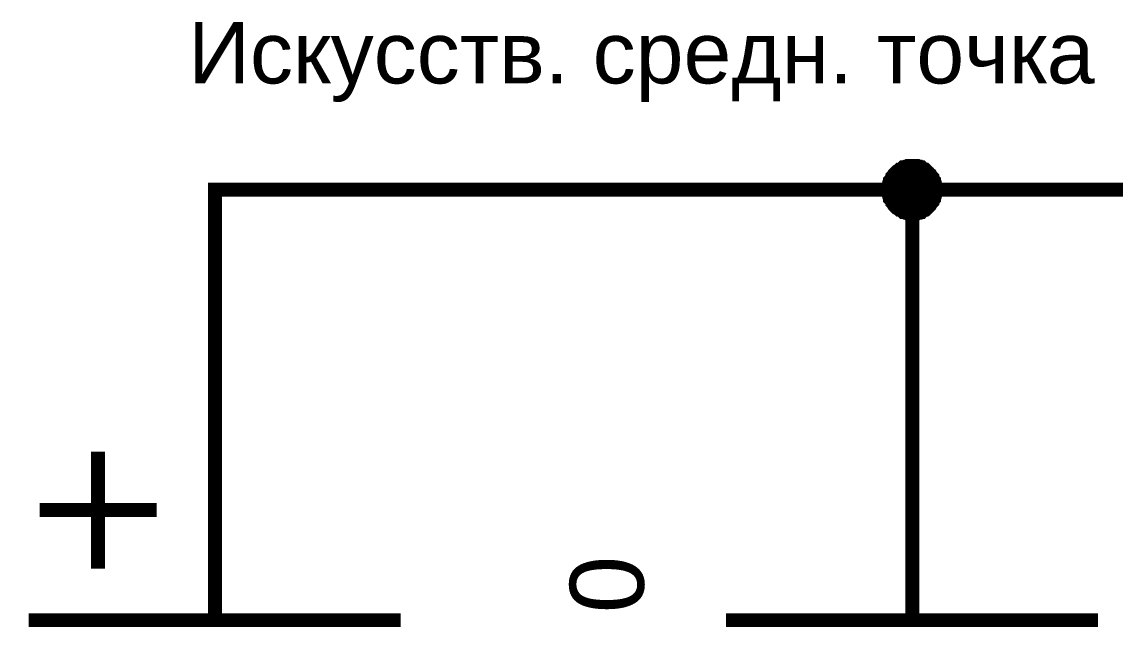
# Model space of a CAD drawing. Header units: millimetres. Extents: x -2024 to 917, y -725 to 13.
# Drawn here: x 288.01 to 311.52, y -200.69 to -187.68 of the extents above; entities that cross this region are included whole.
import ezdxf

# ---------------------------------------------------------------- set-up
doc = ezdxf.new("R2010")
doc.units = ezdxf.units.MM
doc.layers.add('Sheet', color=255, linetype='Continuous')
doc.styles.get("Standard").update_dxf_attribs({"font": 'arial.ttf'})

msp = doc.modelspace()

# ---------------------------------------------------------------- linework, layer by layer
at = {"layer": 'Sheet'}
for points, const_width in [([(306.649, -191.287), (306.649, -191.253), (306.649, -191.237), (306.649, -191.204), (306.665, -191.187), (306.665, -191.154), (306.665, -191.138), (306.682, -191.104), (306.682, -191.088), (306.699, -191.071), (306.715, -191.038), (306.732, -191.022), (306.732, -191.005), (306.748, -190.989), (306.765, -190.955), (306.781, -190.939), (306.798, -190.922), (306.814, -190.906), (306.831, -190.889), (306.864, -190.873), (306.881, -190.856), (306.897, -190.856), (306.914, -190.839), (306.947, -190.823), (306.963, -190.806), (306.98, -190.806), (307.013, -190.79), (307.03, -190.79), (307.063, -190.79), (307.079, -190.773), (307.112, -190.773), (307.129, -190.773), (307.162, -190.773)], 0.3), ([(306.649, -191.287), (306.649, -191.253), (306.649, -191.237), (306.649, -191.204), (306.665, -191.187), (306.665, -191.154), (306.665, -191.138), (306.682, -191.104), (306.682, -191.088), (306.699, -191.071), (306.715, -191.038), (306.732, -191.022), (306.732, -191.005), (306.748, -190.989), (306.765, -190.955), (306.781, -190.939), (306.798, -190.922), (306.814, -190.906), (306.831, -190.889), (306.864, -190.873), (306.881, -190.856), (306.897, -190.856), (306.914, -190.839), (306.947, -190.823), (306.963, -190.806), (306.98, -190.806), (307.013, -190.79), (307.03, -190.79), (307.063, -190.79), (307.079, -190.773), (307.112, -190.773), (307.129, -190.773), (307.162, -190.773)], 0.3), ([(306.649, -191.287), (306.649, -191.253), (306.649, -191.237), (306.649, -191.204), (306.665, -191.187), (306.665, -191.154), (306.665, -191.138), (306.682, -191.104), (306.682, -191.088), (306.699, -191.071), (306.715, -191.038), (306.732, -191.022), (306.732, -191.005), (306.748, -190.989), (306.765, -190.955), (306.781, -190.939), (306.798, -190.922), (306.814, -190.906), (306.831, -190.889), (306.864, -190.873), (306.881, -190.856), (306.897, -190.856), (306.914, -190.839), (306.947, -190.823), (306.963, -190.806), (306.98, -190.806), (307.013, -190.79), (307.03, -190.79), (307.063, -190.79), (307.079, -190.773), (307.112, -190.773), (307.129, -190.773), (307.162, -190.773)], 0.3), ([(306.649, -191.287), (306.649, -191.253), (306.649, -191.237), (306.649, -191.204), (306.665, -191.187), (306.665, -191.154), (306.665, -191.138), (306.682, -191.104), (306.682, -191.088), (306.699, -191.071), (306.715, -191.038), (306.732, -191.022), (306.732, -191.005), (306.748, -190.989), (306.765, -190.955), (306.781, -190.939), (306.798, -190.922), (306.814, -190.906), (306.831, -190.889), (306.864, -190.873), (306.881, -190.856), (306.897, -190.856), (306.914, -190.839), (306.947, -190.823), (306.963, -190.806), (306.98, -190.806), (307.013, -190.79), (307.03, -190.79), (307.063, -190.79), (307.079, -190.773), (307.112, -190.773), (307.129, -190.773), (307.162, -190.773)], 0.3), ([(307.162, -190.773), (307.162, -190.773)], 0.3), ([(307.162, -190.773), (307.195, -190.773), (307.212, -190.773), (307.245, -190.773), (307.261, -190.79), (307.294, -190.79), (307.311, -190.79), (307.328, -190.806), (307.361, -190.806), (307.377, -190.823), (307.394, -190.839), (307.427, -190.856), (307.443, -190.856), (307.46, -190.873), (307.476, -190.889), (307.493, -190.906), (307.51, -190.922), (307.526, -190.939), (307.543, -190.955), (307.559, -190.989), (307.576, -191.005), (307.592, -191.022), (307.592, -191.038), (307.609, -191.071), (307.625, -191.088), (307.625, -191.104), (307.642, -191.138), (307.642, -191.154), (307.642, -191.187), (307.659, -191.204), (307.659, -191.237), (307.659, -191.253), (307.659, -191.287)], 0.3), ([(307.162, -190.773), (307.162, -190.773)], 0.3), ([(307.162, -190.773), (307.195, -190.773), (307.212, -190.773), (307.245, -190.773), (307.261, -190.79), (307.294, -190.79), (307.311, -190.79), (307.328, -190.806), (307.361, -190.806), (307.377, -190.823), (307.394, -190.839), (307.427, -190.856), (307.443, -190.856), (307.46, -190.873), (307.476, -190.889), (307.493, -190.906), (307.51, -190.922), (307.526, -190.939), (307.543, -190.955), (307.559, -190.989), (307.576, -191.005), (307.592, -191.022), (307.592, -191.038), (307.609, -191.071), (307.625, -191.088), (307.625, -191.104), (307.642, -191.138), (307.642, -191.154), (307.642, -191.187), (307.659, -191.204), (307.659, -191.237), (307.659, -191.253), (307.659, -191.287)], 0.3), ([(307.162, -190.773), (307.162, -190.773)], 0.3), ([(307.162, -190.773), (307.195, -190.773), (307.212, -190.773), (307.245, -190.773), (307.261, -190.79), (307.294, -190.79), (307.311, -190.79), (307.328, -190.806), (307.361, -190.806), (307.377, -190.823), (307.394, -190.839), (307.427, -190.856), (307.443, -190.856), (307.46, -190.873), (307.476, -190.889), (307.493, -190.906), (307.51, -190.922), (307.526, -190.939), (307.543, -190.955), (307.559, -190.989), (307.576, -191.005), (307.592, -191.022), (307.592, -191.038), (307.609, -191.071), (307.625, -191.088), (307.625, -191.104), (307.642, -191.138), (307.642, -191.154), (307.642, -191.187), (307.659, -191.204), (307.659, -191.237), (307.659, -191.253), (307.659, -191.287)], 0.3), ([(307.162, -190.773), (307.162, -190.773)], 0.3), ([(307.162, -190.773), (307.195, -190.773), (307.212, -190.773), (307.245, -190.773), (307.261, -190.79), (307.294, -190.79), (307.311, -190.79), (307.328, -190.806), (307.361, -190.806), (307.377, -190.823), (307.394, -190.839), (307.427, -190.856), (307.443, -190.856), (307.46, -190.873), (307.476, -190.889), (307.493, -190.906), (307.51, -190.922), (307.526, -190.939), (307.543, -190.955), (307.559, -190.989), (307.576, -191.005), (307.592, -191.022), (307.592, -191.038), (307.609, -191.071), (307.625, -191.088), (307.625, -191.104), (307.642, -191.138), (307.642, -191.154), (307.642, -191.187), (307.659, -191.204), (307.659, -191.237), (307.659, -191.253), (307.659, -191.287)], 0.3), ([(306.649, -191.287), (306.649, -191.253), (306.649, -191.237), (306.649, -191.204), (306.665, -191.187), (306.665, -191.154), (306.665, -191.138), (306.682, -191.104), (306.682, -191.088), (306.699, -191.071), (306.715, -191.038), (306.732, -191.022), (306.732, -191.005), (306.748, -190.989), (306.765, -190.955), (306.781, -190.939), (306.798, -190.922), (306.814, -190.906), (306.831, -190.889), (306.864, -190.873), (306.881, -190.856), (306.897, -190.856), (306.914, -190.839), (306.947, -190.823), (306.963, -190.806), (306.98, -190.806), (307.013, -190.79), (307.03, -190.79), (307.063, -190.79), (307.079, -190.773), (307.112, -190.773), (307.129, -190.773), (307.162, -190.773)], 0.0991), ([(306.649, -191.287), (306.649, -191.253), (306.649, -191.237), (306.649, -191.204), (306.665, -191.187), (306.665, -191.154), (306.665, -191.138), (306.682, -191.104), (306.682, -191.088), (306.699, -191.071), (306.715, -191.038), (306.732, -191.022), (306.732, -191.005), (306.748, -190.989), (306.765, -190.955), (306.781, -190.939), (306.798, -190.922), (306.814, -190.906), (306.831, -190.889), (306.864, -190.873), (306.881, -190.856), (306.897, -190.856), (306.914, -190.839), (306.947, -190.823), (306.963, -190.806), (306.98, -190.806), (307.013, -190.79), (307.03, -190.79), (307.063, -190.79), (307.079, -190.773), (307.112, -190.773), (307.129, -190.773), (307.162, -190.773)], 0.0991), ([(306.649, -191.287), (306.649, -191.253), (306.649, -191.237), (306.649, -191.204), (306.665, -191.187), (306.665, -191.154), (306.665, -191.138), (306.682, -191.104), (306.682, -191.088), (306.699, -191.071), (306.715, -191.038), (306.732, -191.022), (306.732, -191.005), (306.748, -190.989), (306.765, -190.955), (306.781, -190.939), (306.798, -190.922), (306.814, -190.906), (306.831, -190.889), (306.864, -190.873), (306.881, -190.856), (306.897, -190.856), (306.914, -190.839), (306.947, -190.823), (306.963, -190.806), (306.98, -190.806), (307.013, -190.79), (307.03, -190.79), (307.063, -190.79), (307.079, -190.773), (307.112, -190.773), (307.129, -190.773), (307.162, -190.773)], 0.0991), ([(306.649, -191.287), (306.649, -191.253), (306.649, -191.237), (306.649, -191.204), (306.665, -191.187), (306.665, -191.154), (306.665, -191.138), (306.682, -191.104), (306.682, -191.088), (306.699, -191.071), (306.715, -191.038), (306.732, -191.022), (306.732, -191.005), (306.748, -190.989), (306.765, -190.955), (306.781, -190.939), (306.798, -190.922), (306.814, -190.906), (306.831, -190.889), (306.864, -190.873), (306.881, -190.856), (306.897, -190.856), (306.914, -190.839), (306.947, -190.823), (306.963, -190.806), (306.98, -190.806), (307.013, -190.79), (307.03, -190.79), (307.063, -190.79), (307.079, -190.773), (307.112, -190.773), (307.129, -190.773), (307.162, -190.773)], 0.0991), ([(307.162, -190.773), (307.162, -190.773)], 0.0991), ([(307.162, -190.773), (307.195, -190.773), (307.212, -190.773), (307.245, -190.773), (307.261, -190.79), (307.294, -190.79), (307.311, -190.79), (307.328, -190.806), (307.361, -190.806), (307.377, -190.823), (307.394, -190.839), (307.427, -190.856), (307.443, -190.856), (307.46, -190.873), (307.476, -190.889), (307.493, -190.906), (307.51, -190.922), (307.526, -190.939), (307.543, -190.955), (307.559, -190.989), (307.576, -191.005), (307.592, -191.022), (307.592, -191.038), (307.609, -191.071), (307.625, -191.088), (307.625, -191.104), (307.642, -191.138), (307.642, -191.154), (307.642, -191.187), (307.659, -191.204), (307.659, -191.237), (307.659, -191.253), (307.659, -191.287)], 0.0991), ([(307.162, -190.773), (307.162, -190.773)], 0.0991), ([(307.162, -190.773), (307.195, -190.773), (307.212, -190.773), (307.245, -190.773), (307.261, -190.79), (307.294, -190.79), (307.311, -190.79), (307.328, -190.806), (307.361, -190.806), (307.377, -190.823), (307.394, -190.839), (307.427, -190.856), (307.443, -190.856), (307.46, -190.873), (307.476, -190.889), (307.493, -190.906), (307.51, -190.922), (307.526, -190.939), (307.543, -190.955), (307.559, -190.989), (307.576, -191.005), (307.592, -191.022), (307.592, -191.038), (307.609, -191.071), (307.625, -191.088), (307.625, -191.104), (307.642, -191.138), (307.642, -191.154), (307.642, -191.187), (307.659, -191.204), (307.659, -191.237), (307.659, -191.253), (307.659, -191.287)], 0.0991), ([(307.162, -190.773), (307.162, -190.773)], 0.0991), ([(307.162, -190.773), (307.195, -190.773), (307.212, -190.773), (307.245, -190.773), (307.261, -190.79), (307.294, -190.79), (307.311, -190.79), (307.328, -190.806), (307.361, -190.806), (307.377, -190.823), (307.394, -190.839), (307.427, -190.856), (307.443, -190.856), (307.46, -190.873), (307.476, -190.889), (307.493, -190.906), (307.51, -190.922), (307.526, -190.939), (307.543, -190.955), (307.559, -190.989), (307.576, -191.005), (307.592, -191.022), (307.592, -191.038), (307.609, -191.071), (307.625, -191.088), (307.625, -191.104), (307.642, -191.138), (307.642, -191.154), (307.642, -191.187), (307.659, -191.204), (307.659, -191.237), (307.659, -191.253), (307.659, -191.287)], 0.0991), ([(307.162, -190.773), (307.162, -190.773)], 0.0991), ([(307.162, -190.773), (307.195, -190.773), (307.212, -190.773), (307.245, -190.773), (307.261, -190.79), (307.294, -190.79), (307.311, -190.79), (307.328, -190.806), (307.361, -190.806), (307.377, -190.823), (307.394, -190.839), (307.427, -190.856), (307.443, -190.856), (307.46, -190.873), (307.476, -190.889), (307.493, -190.906), (307.51, -190.922), (307.526, -190.939), (307.543, -190.955), (307.559, -190.989), (307.576, -191.005), (307.592, -191.022), (307.592, -191.038), (307.609, -191.071), (307.625, -191.088), (307.625, -191.104), (307.642, -191.138), (307.642, -191.154), (307.642, -191.187), (307.659, -191.204), (307.659, -191.237), (307.659, -191.253), (307.659, -191.287)], 0.0991), ([(292.167, -197.546), (292.167, -191.287), (307.162, -191.287)], 0.3), ([(307.162, -191.8), (307.129, -191.8), (307.112, -191.8), (307.079, -191.8), (307.063, -191.783), (307.03, -191.783), (307.013, -191.783), (306.98, -191.767), (306.963, -191.767), (306.947, -191.75), (306.914, -191.734), (306.897, -191.717), (306.881, -191.717), (306.864, -191.701), (306.831, -191.684), (306.814, -191.667), (306.798, -191.651), (306.781, -191.634), (306.765, -191.618), (306.748, -191.585), (306.732, -191.568), (306.732, -191.552), (306.715, -191.535), (306.699, -191.502), (306.682, -191.485), (306.682, -191.469), (306.665, -191.436), (306.665, -191.419), (306.665, -191.386), (306.649, -191.369), (306.649, -191.336), (306.649, -191.32), (306.649, -191.287)], 0.3), ([(306.649, -191.287), (306.649, -191.287)], 0.3), ([(307.162, -191.8), (307.129, -191.8), (307.112, -191.8), (307.079, -191.8), (307.063, -191.783), (307.03, -191.783), (307.013, -191.783), (306.98, -191.767), (306.963, -191.767), (306.947, -191.75), (306.914, -191.734), (306.897, -191.717), (306.881, -191.717), (306.864, -191.701), (306.831, -191.684), (306.814, -191.667), (306.798, -191.651), (306.781, -191.634), (306.765, -191.618), (306.748, -191.585), (306.732, -191.568), (306.732, -191.552), (306.715, -191.535), (306.699, -191.502), (306.682, -191.485), (306.682, -191.469), (306.665, -191.436), (306.665, -191.419), (306.665, -191.386), (306.649, -191.369), (306.649, -191.336), (306.649, -191.32), (306.649, -191.287)], 0.3), ([(306.649, -191.287), (306.649, -191.287)], 0.3), ([(307.162, -191.8), (307.129, -191.8), (307.112, -191.8), (307.079, -191.8), (307.063, -191.783), (307.03, -191.783), (307.013, -191.783), (306.98, -191.767), (306.963, -191.767), (306.947, -191.75), (306.914, -191.734), (306.897, -191.717), (306.881, -191.717), (306.864, -191.701), (306.831, -191.684), (306.814, -191.667), (306.798, -191.651), (306.781, -191.634), (306.765, -191.618), (306.748, -191.585), (306.732, -191.568), (306.732, -191.552), (306.715, -191.535), (306.699, -191.502), (306.682, -191.485), (306.682, -191.469), (306.665, -191.436), (306.665, -191.419), (306.665, -191.386), (306.649, -191.369), (306.649, -191.336), (306.649, -191.32), (306.649, -191.287)], 0.3), ([(306.649, -191.287), (306.649, -191.287)], 0.3), ([(307.162, -191.8), (307.129, -191.8), (307.112, -191.8), (307.079, -191.8), (307.063, -191.783), (307.03, -191.783), (307.013, -191.783), (306.98, -191.767), (306.963, -191.767), (306.947, -191.75), (306.914, -191.734), (306.897, -191.717), (306.881, -191.717), (306.864, -191.701), (306.831, -191.684), (306.814, -191.667), (306.798, -191.651), (306.781, -191.634), (306.765, -191.618), (306.748, -191.585), (306.732, -191.568), (306.732, -191.552), (306.715, -191.535), (306.699, -191.502), (306.682, -191.485), (306.682, -191.469), (306.665, -191.436), (306.665, -191.419), (306.665, -191.386), (306.649, -191.369), (306.649, -191.336), (306.649, -191.32), (306.649, -191.287)], 0.3), ([(306.649, -191.287), (306.649, -191.287)], 0.3), ([(307.659, -191.287), (307.659, -191.32), (307.659, -191.336), (307.659, -191.369), (307.642, -191.386), (307.642, -191.419), (307.642, -191.436), (307.625, -191.469), (307.625, -191.485), (307.609, -191.502), (307.592, -191.535), (307.592, -191.552), (307.576, -191.568), (307.559, -191.585), (307.543, -191.618), (307.526, -191.634), (307.51, -191.651), (307.493, -191.667), (307.476, -191.684), (307.46, -191.701), (307.443, -191.717), (307.427, -191.717), (307.394, -191.734), (307.377, -191.75), (307.361, -191.767), (307.328, -191.767), (307.311, -191.783), (307.294, -191.783), (307.261, -191.783), (307.245, -191.8), (307.212, -191.8), (307.195, -191.8), (307.162, -191.8)], 0.3), ([(307.162, -197.546), (307.162, -191.287), (319.658, -191.287)], 0.3), ([(307.659, -191.287), (307.659, -191.32), (307.659, -191.336), (307.659, -191.369), (307.642, -191.386), (307.642, -191.419), (307.642, -191.436), (307.625, -191.469), (307.625, -191.485), (307.609, -191.502), (307.592, -191.535), (307.592, -191.552), (307.576, -191.568), (307.559, -191.585), (307.543, -191.618), (307.526, -191.634), (307.51, -191.651), (307.493, -191.667), (307.476, -191.684), (307.46, -191.701), (307.443, -191.717), (307.427, -191.717), (307.394, -191.734), (307.377, -191.75), (307.361, -191.767), (307.328, -191.767), (307.311, -191.783), (307.294, -191.783), (307.261, -191.783), (307.245, -191.8), (307.212, -191.8), (307.195, -191.8), (307.162, -191.8)], 0.3), ([(307.659, -191.287), (307.659, -191.32), (307.659, -191.336), (307.659, -191.369), (307.642, -191.386), (307.642, -191.419), (307.642, -191.436), (307.625, -191.469), (307.625, -191.485), (307.609, -191.502), (307.592, -191.535), (307.592, -191.552), (307.576, -191.568), (307.559, -191.585), (307.543, -191.618), (307.526, -191.634), (307.51, -191.651), (307.493, -191.667), (307.476, -191.684), (307.46, -191.701), (307.443, -191.717), (307.427, -191.717), (307.394, -191.734), (307.377, -191.75), (307.361, -191.767), (307.328, -191.767), (307.311, -191.783), (307.294, -191.783), (307.261, -191.783), (307.245, -191.8), (307.212, -191.8), (307.195, -191.8), (307.162, -191.8)], 0.3), ([(307.659, -191.287), (307.659, -191.32), (307.659, -191.336), (307.659, -191.369), (307.642, -191.386), (307.642, -191.419), (307.642, -191.436), (307.625, -191.469), (307.625, -191.485), (307.609, -191.502), (307.592, -191.535), (307.592, -191.552), (307.576, -191.568), (307.559, -191.585), (307.543, -191.618), (307.526, -191.634), (307.51, -191.651), (307.493, -191.667), (307.476, -191.684), (307.46, -191.701), (307.443, -191.717), (307.427, -191.717), (307.394, -191.734), (307.377, -191.75), (307.361, -191.767), (307.328, -191.767), (307.311, -191.783), (307.294, -191.783), (307.261, -191.783), (307.245, -191.8), (307.212, -191.8), (307.195, -191.8), (307.162, -191.8)], 0.3), ([(307.659, -191.287), (307.659, -191.287), (307.659, -191.287), (307.659, -191.287), (307.659, -191.287), (307.659, -191.287), (307.659, -191.287), (307.659, -191.287), (307.659, -191.287), (307.659, -191.287), (307.659, -191.287), (307.659, -191.287), (307.659, -191.287), (307.659, -191.287), (307.659, -191.287), (307.659, -191.287), (307.659, -191.287), (307.659, -191.287), (307.659, -191.287), (307.659, -191.287), (307.659, -191.287), (307.659, -191.287), (307.659, -191.287), (307.659, -191.287), (307.659, -191.287), (307.659, -191.287), (307.659, -191.287), (307.659, -191.287), (307.659, -191.287), (307.659, -191.287), (307.659, -191.287), (307.659, -191.287), (307.659, -191.287)], 0.3), ([(307.659, -191.287), (307.659, -191.287)], 0.3), ([(307.659, -191.287), (307.659, -191.287), (307.659, -191.287), (307.659, -191.287), (307.659, -191.287), (307.659, -191.287), (307.659, -191.287), (307.659, -191.287), (307.659, -191.287), (307.659, -191.287), (307.659, -191.287), (307.659, -191.287), (307.659, -191.287), (307.659, -191.287), (307.659, -191.287), (307.659, -191.287), (307.659, -191.287), (307.659, -191.287), (307.659, -191.287), (307.659, -191.287), (307.659, -191.287), (307.659, -191.287), (307.659, -191.287), (307.659, -191.287), (307.659, -191.287), (307.659, -191.287), (307.659, -191.287), (307.659, -191.287), (307.659, -191.287), (307.659, -191.287), (307.659, -191.287), (307.659, -191.287), (307.659, -191.287)], 0.3), ([(307.659, -191.287), (307.659, -191.287)], 0.3), ([(307.659, -191.287), (307.659, -191.287), (307.659, -191.287), (307.659, -191.287), (307.659, -191.287), (307.659, -191.287), (307.659, -191.287), (307.659, -191.287), (307.659, -191.287), (307.659, -191.287), (307.659, -191.287), (307.659, -191.287), (307.659, -191.287), (307.659, -191.287), (307.659, -191.287), (307.659, -191.287), (307.659, -191.287), (307.659, -191.287), (307.659, -191.287), (307.659, -191.287), (307.659, -191.287), (307.659, -191.287), (307.659, -191.287), (307.659, -191.287), (307.659, -191.287), (307.659, -191.287), (307.659, -191.287), (307.659, -191.287), (307.659, -191.287), (307.659, -191.287), (307.659, -191.287), (307.659, -191.287), (307.659, -191.287)], 0.3), ([(307.659, -191.287), (307.659, -191.287)], 0.3), ([(307.659, -191.287), (307.659, -191.287), (307.659, -191.287), (307.659, -191.287), (307.659, -191.287), (307.659, -191.287), (307.659, -191.287), (307.659, -191.287), (307.659, -191.287), (307.659, -191.287), (307.659, -191.287), (307.659, -191.287), (307.659, -191.287), (307.659, -191.287), (307.659, -191.287), (307.659, -191.287), (307.659, -191.287), (307.659, -191.287), (307.659, -191.287), (307.659, -191.287), (307.659, -191.287), (307.659, -191.287), (307.659, -191.287), (307.659, -191.287), (307.659, -191.287), (307.659, -191.287), (307.659, -191.287), (307.659, -191.287), (307.659, -191.287), (307.659, -191.287), (307.659, -191.287), (307.659, -191.287), (307.659, -191.287)], 0.3), ([(307.659, -191.287), (307.659, -191.287)], 0.3), ([(307.162, -191.8), (307.129, -191.8), (307.112, -191.8), (307.079, -191.8), (307.063, -191.783), (307.03, -191.783), (307.013, -191.783), (306.98, -191.767), (306.963, -191.767), (306.947, -191.75), (306.914, -191.734), (306.897, -191.717), (306.881, -191.717), (306.864, -191.701), (306.831, -191.684), (306.814, -191.667), (306.798, -191.651), (306.781, -191.634), (306.765, -191.618), (306.748, -191.585), (306.732, -191.568), (306.732, -191.552), (306.715, -191.535), (306.699, -191.502), (306.682, -191.485), (306.682, -191.469), (306.665, -191.436), (306.665, -191.419), (306.665, -191.386), (306.649, -191.369), (306.649, -191.336), (306.649, -191.32), (306.649, -191.287)], 0.0991), ([(306.649, -191.287), (306.649, -191.287)], 0.0991), ([(307.162, -191.8), (307.129, -191.8), (307.112, -191.8), (307.079, -191.8), (307.063, -191.783), (307.03, -191.783), (307.013, -191.783), (306.98, -191.767), (306.963, -191.767), (306.947, -191.75), (306.914, -191.734), (306.897, -191.717), (306.881, -191.717), (306.864, -191.701), (306.831, -191.684), (306.814, -191.667), (306.798, -191.651), (306.781, -191.634), (306.765, -191.618), (306.748, -191.585), (306.732, -191.568), (306.732, -191.552), (306.715, -191.535), (306.699, -191.502), (306.682, -191.485), (306.682, -191.469), (306.665, -191.436), (306.665, -191.419), (306.665, -191.386), (306.649, -191.369), (306.649, -191.336), (306.649, -191.32), (306.649, -191.287)], 0.0991), ([(306.649, -191.287), (306.649, -191.287)], 0.0991), ([(307.162, -191.8), (307.129, -191.8), (307.112, -191.8), (307.079, -191.8), (307.063, -191.783), (307.03, -191.783), (307.013, -191.783), (306.98, -191.767), (306.963, -191.767), (306.947, -191.75), (306.914, -191.734), (306.897, -191.717), (306.881, -191.717), (306.864, -191.701), (306.831, -191.684), (306.814, -191.667), (306.798, -191.651), (306.781, -191.634), (306.765, -191.618), (306.748, -191.585), (306.732, -191.568), (306.732, -191.552), (306.715, -191.535), (306.699, -191.502), (306.682, -191.485), (306.682, -191.469), (306.665, -191.436), (306.665, -191.419), (306.665, -191.386), (306.649, -191.369), (306.649, -191.336), (306.649, -191.32), (306.649, -191.287)], 0.0991), ([(306.649, -191.287), (306.649, -191.287)], 0.0991), ([(307.162, -191.8), (307.129, -191.8), (307.112, -191.8), (307.079, -191.8), (307.063, -191.783), (307.03, -191.783), (307.013, -191.783), (306.98, -191.767), (306.963, -191.767), (306.947, -191.75), (306.914, -191.734), (306.897, -191.717), (306.881, -191.717), (306.864, -191.701), (306.831, -191.684), (306.814, -191.667), (306.798, -191.651), (306.781, -191.634), (306.765, -191.618), (306.748, -191.585), (306.732, -191.568), (306.732, -191.552), (306.715, -191.535), (306.699, -191.502), (306.682, -191.485), (306.682, -191.469), (306.665, -191.436), (306.665, -191.419), (306.665, -191.386), (306.649, -191.369), (306.649, -191.336), (306.649, -191.32), (306.649, -191.287)], 0.0991), ([(306.649, -191.287), (306.649, -191.287)], 0.0991), ([(307.659, -191.287), (307.659, -191.32), (307.659, -191.336), (307.659, -191.369), (307.642, -191.386), (307.642, -191.419), (307.642, -191.436), (307.625, -191.469), (307.625, -191.485), (307.609, -191.502), (307.592, -191.535), (307.592, -191.552), (307.576, -191.568), (307.559, -191.585), (307.543, -191.618), (307.526, -191.634), (307.51, -191.651), (307.493, -191.667), (307.476, -191.684), (307.46, -191.701), (307.443, -191.717), (307.427, -191.717), (307.394, -191.734), (307.377, -191.75), (307.361, -191.767), (307.328, -191.767), (307.311, -191.783), (307.294, -191.783), (307.261, -191.783), (307.245, -191.8), (307.212, -191.8), (307.195, -191.8), (307.162, -191.8)], 0.0991), ([(307.659, -191.287), (307.659, -191.32), (307.659, -191.336), (307.659, -191.369), (307.642, -191.386), (307.642, -191.419), (307.642, -191.436), (307.625, -191.469), (307.625, -191.485), (307.609, -191.502), (307.592, -191.535), (307.592, -191.552), (307.576, -191.568), (307.559, -191.585), (307.543, -191.618), (307.526, -191.634), (307.51, -191.651), (307.493, -191.667), (307.476, -191.684), (307.46, -191.701), (307.443, -191.717), (307.427, -191.717), (307.394, -191.734), (307.377, -191.75), (307.361, -191.767), (307.328, -191.767), (307.311, -191.783), (307.294, -191.783), (307.261, -191.783), (307.245, -191.8), (307.212, -191.8), (307.195, -191.8), (307.162, -191.8)], 0.0991), ([(307.659, -191.287), (307.659, -191.32), (307.659, -191.336), (307.659, -191.369), (307.642, -191.386), (307.642, -191.419), (307.642, -191.436), (307.625, -191.469), (307.625, -191.485), (307.609, -191.502), (307.592, -191.535), (307.592, -191.552), (307.576, -191.568), (307.559, -191.585), (307.543, -191.618), (307.526, -191.634), (307.51, -191.651), (307.493, -191.667), (307.476, -191.684), (307.46, -191.701), (307.443, -191.717), (307.427, -191.717), (307.394, -191.734), (307.377, -191.75), (307.361, -191.767), (307.328, -191.767), (307.311, -191.783), (307.294, -191.783), (307.261, -191.783), (307.245, -191.8), (307.212, -191.8), (307.195, -191.8), (307.162, -191.8)], 0.0991), ([(307.659, -191.287), (307.659, -191.32), (307.659, -191.336), (307.659, -191.369), (307.642, -191.386), (307.642, -191.419), (307.642, -191.436), (307.625, -191.469), (307.625, -191.485), (307.609, -191.502), (307.592, -191.535), (307.592, -191.552), (307.576, -191.568), (307.559, -191.585), (307.543, -191.618), (307.526, -191.634), (307.51, -191.651), (307.493, -191.667), (307.476, -191.684), (307.46, -191.701), (307.443, -191.717), (307.427, -191.717), (307.394, -191.734), (307.377, -191.75), (307.361, -191.767), (307.328, -191.767), (307.311, -191.783), (307.294, -191.783), (307.261, -191.783), (307.245, -191.8), (307.212, -191.8), (307.195, -191.8), (307.162, -191.8)], 0.0991), ([(307.659, -191.287), (307.659, -191.287), (307.659, -191.287), (307.659, -191.287), (307.659, -191.287), (307.659, -191.287), (307.659, -191.287), (307.659, -191.287), (307.659, -191.287), (307.659, -191.287), (307.659, -191.287), (307.659, -191.287), (307.659, -191.287), (307.659, -191.287), (307.659, -191.287), (307.659, -191.287), (307.659, -191.287), (307.659, -191.287), (307.659, -191.287), (307.659, -191.287), (307.659, -191.287), (307.659, -191.287), (307.659, -191.287), (307.659, -191.287), (307.659, -191.287), (307.659, -191.287), (307.659, -191.287), (307.659, -191.287), (307.659, -191.287), (307.659, -191.287), (307.659, -191.287), (307.659, -191.287), (307.659, -191.287)], 0.0991), ([(307.659, -191.287), (307.659, -191.287)], 0.0991), ([(307.659, -191.287), (307.659, -191.287), (307.659, -191.287), (307.659, -191.287), (307.659, -191.287), (307.659, -191.287), (307.659, -191.287), (307.659, -191.287), (307.659, -191.287), (307.659, -191.287), (307.659, -191.287), (307.659, -191.287), (307.659, -191.287), (307.659, -191.287), (307.659, -191.287), (307.659, -191.287), (307.659, -191.287), (307.659, -191.287), (307.659, -191.287), (307.659, -191.287), (307.659, -191.287), (307.659, -191.287), (307.659, -191.287), (307.659, -191.287), (307.659, -191.287), (307.659, -191.287), (307.659, -191.287), (307.659, -191.287), (307.659, -191.287), (307.659, -191.287), (307.659, -191.287), (307.659, -191.287), (307.659, -191.287)], 0.0991), ([(307.659, -191.287), (307.659, -191.287)], 0.0991), ([(307.659, -191.287), (307.659, -191.287), (307.659, -191.287), (307.659, -191.287), (307.659, -191.287), (307.659, -191.287), (307.659, -191.287), (307.659, -191.287), (307.659, -191.287), (307.659, -191.287), (307.659, -191.287), (307.659, -191.287), (307.659, -191.287), (307.659, -191.287), (307.659, -191.287), (307.659, -191.287), (307.659, -191.287), (307.659, -191.287), (307.659, -191.287), (307.659, -191.287), (307.659, -191.287), (307.659, -191.287), (307.659, -191.287), (307.659, -191.287), (307.659, -191.287), (307.659, -191.287), (307.659, -191.287), (307.659, -191.287), (307.659, -191.287), (307.659, -191.287), (307.659, -191.287), (307.659, -191.287), (307.659, -191.287)], 0.0991), ([(307.659, -191.287), (307.659, -191.287)], 0.0991), ([(307.659, -191.287), (307.659, -191.287), (307.659, -191.287), (307.659, -191.287), (307.659, -191.287), (307.659, -191.287), (307.659, -191.287), (307.659, -191.287), (307.659, -191.287), (307.659, -191.287), (307.659, -191.287), (307.659, -191.287), (307.659, -191.287), (307.659, -191.287), (307.659, -191.287), (307.659, -191.287), (307.659, -191.287), (307.659, -191.287), (307.659, -191.287), (307.659, -191.287), (307.659, -191.287), (307.659, -191.287), (307.659, -191.287), (307.659, -191.287), (307.659, -191.287), (307.659, -191.287), (307.659, -191.287), (307.659, -191.287), (307.659, -191.287), (307.659, -191.287), (307.659, -191.287), (307.659, -191.287), (307.659, -191.287)], 0.0991), ([(307.659, -191.287), (307.659, -191.287)], 0.0991), ([(289.651, -199.434), (289.651, -196.917)], 0.3), ([(292.167, -200.543), (292.167, -197.546)], 0.3), ([(307.162, -200.543), (307.162, -197.546)], 0.3), ([(288.393, -198.175), (290.909, -198.175)], 0.3), ([(288.161, -200.543), (296.156, -200.543)], 0.3), ([(303.157, -200.543), (311.151, -200.543)], 0.3)]:
    msp.add_lwpolyline(points, dxfattribs=dict(at, const_width=const_width))
at = {"layer": 'Sheet', "const_width": 0.508}
msp.add_lwpolyline([(306.835, -191.282, 1), (307.343, -191.282, 1)], format="xyb", close=True, dxfattribs=at)

# ---------------------------------------------------------------- texts
at = {"layer": 'Sheet'}
msp.add_text('Искусств. средн. точка', height=1.32471, dxfattribs=at).set_placement((291.587, -189.001))
msp.add_text('0', height=1.59, rotation=90, dxfattribs=at).set_placement((301.386, -200.394))

doc.saveas('drawing.dxf')
